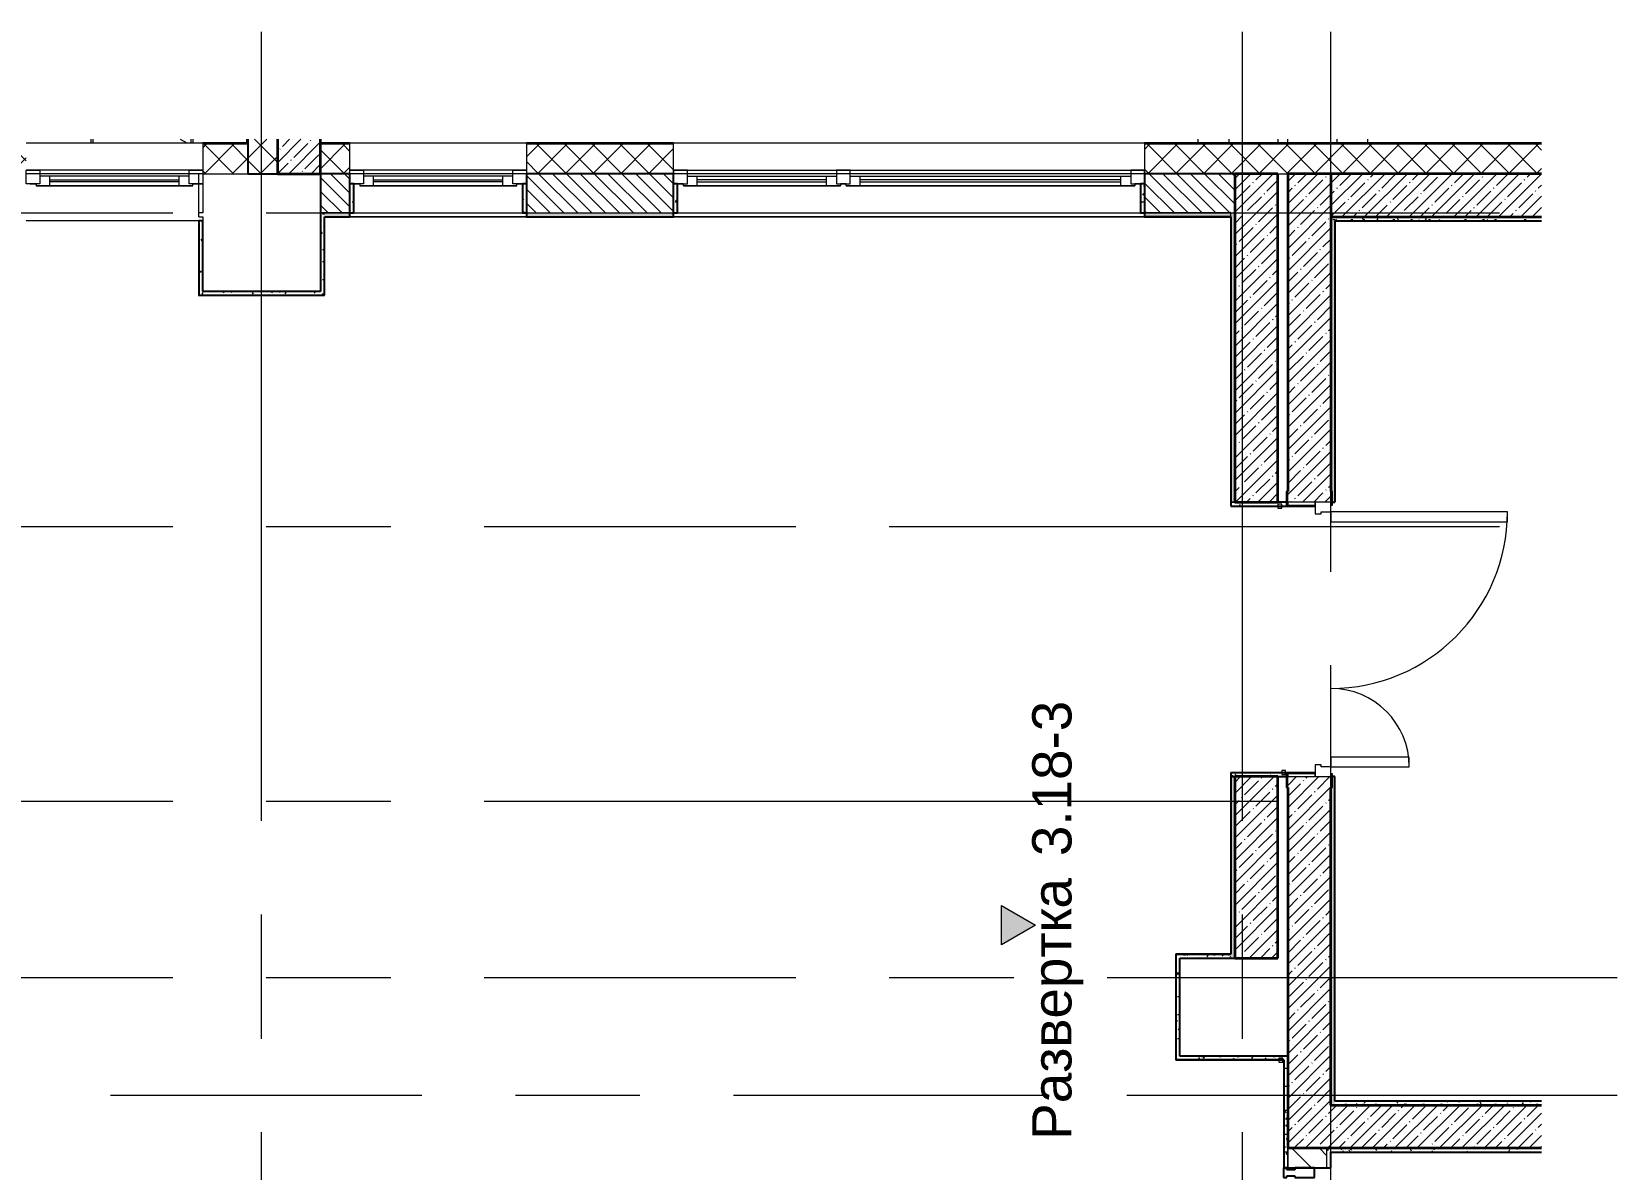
# Model space of a CAD drawing. Header units: millimetres. Extents: x 17333 to 113510, y -1987 to 15924.
# Drawn here: x 32138 to 40220, y 10123 to 15924 of the extents above; entities that cross this region are included whole.
import ezdxf

# ---------------------------------------------------------------- set-up
doc = ezdxf.new("R2010")
doc.units = ezdxf.units.MM
doc.linetypes.add('Осевая', pattern=[3175, 635, -476.25, 1587.5, -476.25])
for name, color, linetype, lineweight in [('A-DOOR', 7, 'Continuous', 9), ('A-DOOR-1', 7, 'Continuous', 13), ('A-DOOR-FRAM', 7, 'Continuous', 13), ('A-GLAZ', 7, 'Continuous', 9), ('A-GLAZ-1', 7, 'Continuous', 13), ('A-GLAZ-CWMG', 7, 'Continuous', 9), ('A-GLAZ-CWMG-1', 7, 'Continuous', 25), ('A-ROOF', 7, 'Continuous', 9), ('A-ROOF-PATT', 7, 'Continuous', 9), ('A-WALL', 7, 'Continuous', 9), ('G-ANNO-SYMB', 7, 'Continuous', 9), ('I-WALL', 7, 'Continuous', 9), ('Оси', 7, 'Continuous', 9), ('Оси-2', 7, 'Осевая', 9)]:
    doc.layers.add(name, color=color, linetype=linetype, lineweight=lineweight)
for name, color, linetype, lineweight, true_color in [('A-WALL-1', 7, 'Continuous', 25, 0x3c3c3c), ('A-WALL-2', 7, 'Continuous', 35, 0x3c3c3c), ('A-WALL-3', 7, 'Continuous', 13, 0x3c3c3c), ('A-WALL-FNSH-1', 7, 'Continuous', 13, 0x3c3c3c), ('A-WALL-FNSH-2', 7, 'Continuous', 9, 0x3c3c3c)]:
    doc.layers.add(name, color=color, linetype=linetype, lineweight=lineweight, true_color=true_color)
doc.styles.add('Arial_1', font='arial.ttf', dxfattribs={"height": 200})
pattern_1 = [(45, (0, 0), (-70.71068, 70.71068), []), (135, (0, 0), (-70.71068, -70.71068), [])]
pattern_2 = [(45, (0, 0), (-57.02463, 57.02463), []), (45, (57.025, 0), (-57.02463, 57.02463), [100.806, -20.161, 3.353, -16.808])]
pattern_3 = [(0, (0, 0), (121.92, 30.48), [10.058, -81.382, 10.058, -81.382, -487.68]), (0, (0, 0), (121.92, 30.48), [-182.88, 10.058, -172.822, 10.058, -81.382, -213.36]), (0, (0, 0), (121.92, 30.48), [-457.2, 10.058, -50.902, 10.058, -142.342]), (120, (45.72, 15.24), (-87.356454, 90.345817), [10.058, -81.382, 10.058, -81.382, -487.68]), (120, (45.72, 15.24), (-87.356454, 90.345817), [-182.88, 10.058, -172.822, 10.058, -81.382, -213.36]), (120, (45.72, 15.24), (-87.356454, 90.345817), [-457.2, 10.058, -50.902, 10.058, -142.342]), (240, (60.96, 76.2), (-34.563546, -120.825817), [10.058, -81.382, 10.058, -81.382, -487.68]), (240, (60.96, 76.2), (-34.563546, -120.825817), [-182.88, 10.058, -172.822, 10.058, -81.382, -213.36]), (240, (60.96, 76.2), (-34.563546, -120.825817), [-457.2, 10.058, -50.902, 10.058, -142.342])]

# ---------------------------------------------------------------- blocks, each defined once
blk = doc.blocks.new('110_Дверь_СКБ_2Ст - Д-2 1450x2100h_Лестничная клетка EIS60-31576737-План разверток пом_3_18_ Этаж 3')
at = {"layer": 'A-DOOR'}
for centre, radius, start, end in [((-637.5, 110), 900, 0, 90), ((662.5, 110), 400, 90, 180)]:
    blk.add_arc(centre, radius, start, end, dxfattribs=at)
at = {"layer": 'A-DOOR-1'}
for p, q in [((-637.5, 1010), (-637.5, 110)), ((-587.5, 1010), (-637.5, 1010)), ((-587.5, 110), (-587.5, 1010)), ((662.5, 510), (612.5, 510)), ((612.5, 510), (612.5, 110)), ((662.5, 110), (662.5, 510)), ((-637.5, 110), (-587.5, 110)), ((612.5, 110), (662.5, 110))]:
    blk.add_line(p, q, dxfattribs=at)
at = {"layer": 'A-DOOR-FRAM'}
for p, q in [((-672.5, 118), (-742.5, 118)), ((-742.5, 118), (-742.5, 110)), ((-742.5, 110), (-672.5, 110)), ((-637.5, 110), (-687.5, 110)), ((-687.5, 110), (-687.5, 30)), ((-672.5, 110), (-672.5, 118)), ((-637.5, 60), (-637.5, 110)), ((662.5, 110), (662.5, 60)), ((712.5, 110), (662.5, 110)), ((767.5, 118), (697.5, 118)), ((697.5, 118), (697.5, 110)), ((697.5, 110), (767.5, 110)), ((712.5, 30), (712.5, 110)), ((767.5, 110), (767.5, 118)), ((-687.5, 30), (-627.5, 30)), ((-672.5, 30), (-687.5, 30)), ((-687.5, 30), (-687.5, -110)), ((-672.5, -110), (-672.5, 30)), ((-627.5, 60), (-637.5, 60)), ((-627.5, 30), (-627.5, 60)), ((662.5, 60), (652.5, 60)), ((652.5, 60), (652.5, 30)), ((652.5, 30), (712.5, 30)), ((712.5, 30), (697.5, 30)), ((697.5, 30), (697.5, -110)), ((712.5, -110), (712.5, 30)), ((-672.5, -110), (-742.5, -110)), ((-742.5, -110), (-742.5, -118)), ((-742.5, -118), (-672.5, -118)), ((-687.5, -110), (-672.5, -110)), ((-672.5, -118), (-672.5, -110)), ((697.5, -110), (712.5, -110)), ((767.5, -110), (697.5, -110)), ((697.5, -110), (697.5, -118)), ((697.5, -118), (767.5, -118)), ((767.5, -118), (767.5, -110))]:
    blk.add_line(p, q, dxfattribs=at)
blk = doc.blocks.new('120_Окно_СКБ_1Ст - 120_Окно_СКБ_1Ст 900х2500_h_-20664874-План разверток пом_3_18_ Этаж 3')
at = {"layer": 'A-GLAZ'}
for p, q in [((450, -57), (-450, -57)), ((-430, -127), (-400, -127)), ((-330, -107), (330, -107)), ((330, -117), (-330, -117)), ((400, -127), (430, -127))]:
    blk.add_line(p, q, dxfattribs=at)
at = {"layer": 'A-GLAZ-1'}
for p, q in [((-450, -127), (-450, -57)), ((-450, -57), (-380, -57)), ((-380, -57), (-380, -127)), ((380, -127), (380, -57)), ((380, -57), (450, -57)), ((450, -57), (450, -127)), ((-380, -127), (-450, -127)), ((-380, -127), (-400, -127)), ((-400, -127), (-400, -137)), ((-400, -137), (400, -137)), ((400, -137), (-400, -137)), ((380, -87), (-380, -87)), ((-380, -87), (-380, -127)), ((-330, -137), (-330, -87)), ((330, -137), (330, -87)), ((380, -127), (380, -87)), ((450, -127), (380, -127)), ((400, -127), (380, -127)), ((400, -137), (400, -127))]:
    blk.add_line(p, q, dxfattribs=at)
blk = doc.blocks.new('120_Окно_СКБ_1Ст - 120_Окно_СКБ_1Ст_900х2500_h_-20705657-План разверток пом_3_18_ Этаж 3')
at = {"layer": 'A-GLAZ'}
for p, q in [((450, -57), (-450, -57)), ((-430, -127), (-400, -127)), ((-330, -107), (330, -107)), ((330, -117), (-330, -117)), ((400, -127), (450, -127))]:
    blk.add_line(p, q, dxfattribs=at)
at = {"layer": 'A-GLAZ-1'}
for p, q in [((-450, -127), (-450, -57)), ((-450, -57), (-380, -57)), ((-380, -57), (-380, -127)), ((380, -127), (380, -57)), ((380, -57), (450, -57)), ((450, -57), (450, -127)), ((-380, -127), (-450, -127)), ((-380, -127), (-400, -127)), ((-400, -127), (-400, -137)), ((-400, -137), (400, -137)), ((400, -137), (-400, -137)), ((380, -87), (-380, -87)), ((-380, -87), (-380, -127)), ((-330, -137), (-330, -87)), ((330, -137), (330, -87)), ((380, -127), (380, -87)), ((450, -127), (380, -127)), ((400, -127), (380, -127)), ((400, -137), (400, -127))]:
    blk.add_line(p, q, dxfattribs=at)
blk = doc.blocks.new('120_Окно_СКБ_2Ст - 120_Окно_СКБ_2Ст 2400х2500 _мал створка слева_-22817474-План разверток пом_3_18_ Этаж 3')
at = {"layer": 'A-GLAZ'}
for p, q in [((-1180, 127), (-1150, 127)), ((250, 117), (-1080, 117)), ((-1080, 107), (250, 107)), ((320, 127), (350, 127)), ((1080, 117), (420, 117)), ((420, 107), (1080, 107)), ((1150, 127), (1180, 127)), ((1200, 57), (-1200, 57))]:
    blk.add_line(p, q, dxfattribs=at)
at = {"layer": 'A-GLAZ-1'}
for p, q in [((-1130, 127), (-1200, 127)), ((-1200, 127), (-1200, 57)), ((-1150, 127), (-1150, 137)), ((-1150, 137), (320, 137)), ((320, 137), (-1150, 137)), ((-1130, 127), (-1150, 127)), ((-1130, 57), (-1130, 127)), ((-1130, 87), (-1130, 127)), ((300, 87), (-1130, 87)), ((-1080, 137), (-1080, 87)), ((250, 137), (250, 87)), ((370, 127), (300, 127)), ((300, 127), (300, 57)), ((300, 127), (300, 87)), ((320, 127), (300, 127)), ((320, 137), (320, 127)), ((350, 127), (350, 137)), ((350, 137), (1150, 137)), ((1150, 137), (350, 137)), ((370, 127), (350, 127)), ((370, 57), (370, 127)), ((370, 87), (370, 127)), ((1130, 87), (370, 87)), ((420, 137), (420, 87)), ((1080, 137), (1080, 87)), ((1200, 127), (1130, 127)), ((1130, 127), (1130, 57)), ((1130, 127), (1130, 87)), ((1150, 127), (1130, 127)), ((1150, 137), (1150, 127)), ((1200, 57), (1200, 127)), ((-1200, 57), (-1130, 57)), ((300, 57), (370, 57)), ((1130, 57), (1200, 57))]:
    blk.add_line(p, q, dxfattribs=at)
blk = doc.blocks.new('Прямоугольный импост - Импост структурный с накладкой - 160мм Темный-32469899-План разверток пом_3_18_ Этаж 3')
at = {"layer": 'A-GLAZ-CWMG-1'}
for p, q in [((0, 17), (-50, 17)), ((-50, 17), (-50, 0)), ((-50, 0), (-40, 0)), ((-40, 0), (-40, -40)), ((-10, -40), (-10, 0)), ((-10, 0), (0, 0)), ((0, 0), (0, 17)), ((-40, -40), (-50, -40)), ((-50, -40), (-50, -140)), ((0, -40), (-10, -40)), ((0, -140), (0, -40)), ((-50, -140), (0, -140))]:
    blk.add_line(p, q, dxfattribs=at)
blk = doc.blocks.new('Фасад - Марка фасада_Указатель-25386507-План разверток пом_3_18_ Этаж 3')
at = {"layer": 'G-ANNO-SYMB'}
blk.add_hatch(color=256, dxfattribs=at).paths.add_polyline_path([(-1, 0), (0, 1.732), (1, 0), (0, 0)])
for p, q in [((0, 1.732), (-1, 0)), ((1, 0), (0, 1.732)), ((-1, 0), (0, 0)), ((0, 0), (1, 0))]:
    blk.add_line(p, q, dxfattribs=at)

msp = doc.modelspace()

# ---------------------------------------------------------------- hatches: boundary and pattern name
at = {"layer": 'A-ROOF-PATT'}
h = msp.add_hatch(dxfattribs=at)
h.set_pattern_fill('FP_8', color=256, style=0, pattern_type=2)
h.set_pattern_definition([(180, (316.16, 38.84), (-6e-14, -509.787), []), (180, (316.16, 48.84), (-6e-14, -509.787), []), (270, (311.16, 43.84), (510, 3e-14), []), (270, (321.16, 43.84), (510, 3e-14), [])])
h.paths.add_polyline_path([(32928.2, 15358), (32894.7, 15375.4), (20188.1, 15375.4), (20188.1, 15358), (32466.7, 15358)])
h = msp.add_hatch(dxfattribs=at)
h.set_pattern_fill('FP_7', color=256, style=0, pattern_type=2)
h.set_pattern_definition([(270, (833.5, -475), (509.943, 3e-14), []), (270, (823.5, -475), (509.943, 3e-14), []), (0, (828.5, -480), (0, 510), []), (0, (828.5, -470), (0, 510), [])])
h.paths.add_polyline_path([(33233, 15358), (33233, 15375.4), (32894.7, 15375.4), (32928.2, 15358), (33080.6, 15358)])
at = {"layer": 'A-WALL'}
h = msp.add_hatch(dxfattribs=at)
h.set_pattern_fill('FP_3', color=256, style=0, pattern_type=2)
h.set_pattern_definition(pattern_1)
h.paths.add_polyline_path([(39833.8, 15200), (39833.8, 15350), (37810, 15350), (37810, 15200), (38605.9, 15200)])
h.paths.add_polyline_path([(35410, 15200), (35410, 15350), (34660, 15350), (34660, 15200), (34922.4, 15200)])
h.paths.add_polyline_path([(33610, 15200), (33760, 15200), (33760, 15350), (33610, 15350)])
h.paths.add_polyline_path([(33080.6, 15200), (33240, 15200), (33240, 15350), (33010, 15350), (33010, 15200)])
h.paths.add_polyline_path([(32110, 15200), (32110, 15350), (20188.1, 15350), (20188.1, 15200), (30010.9, 15200)])
h = msp.add_hatch(dxfattribs=at)
h.set_pattern_fill('FP_6', color=256, style=0, pattern_type=2)
h.set_pattern_definition([(135, (0, 0), (-35.35534, -35.35534), [])])
h.paths.add_polyline_path([(38270, 15000), (38270, 15200), (37810, 15200), (37810, 15000), (38250, 15000)])
h.paths.add_polyline_path([(33610, 15000), (33760, 15000), (33760, 15200), (33610, 15200)])
h.paths.add_polyline_path([(34660, 15000), (35410, 15000), (35410, 15200), (34660, 15200)])
at = {"layer": 'I-WALL'}
h = msp.add_hatch(dxfattribs=at)
h.set_pattern_fill('FP_3', color=256, style=0, pattern_type=2)
h.set_pattern_definition(pattern_1)
h.paths.add_polyline_path([(33387.5, 15200), (33390, 15200), (33390, 15375.4), (33240, 15375.4), (33240, 15200)])
h = msp.add_hatch(dxfattribs=at)
h.set_pattern_fill('FP_2', color=256, style=0, pattern_type=2)
h.set_pattern_definition(pattern_2)
h.paths.add_polyline_path([(33390, 15200), (33610, 15200), (33609.7, 15375.4), (33390, 15375.4), (33390, 15350)])
h = msp.add_hatch(dxfattribs=at)
h.set_pattern_fill('FP_2', color=256, style=0, pattern_type=2)
h.set_pattern_definition(pattern_2)
h.paths.add_polyline_path([(38270, 11200), (38490, 11200), (38490, 12125), (38270, 12125), (38270, 11522.8)])
h.paths.add_polyline_path([(38270, 13525), (38490, 13525), (38490, 15200), (38270, 15200), (38270, 14412.2)])
h = msp.add_hatch(dxfattribs=at)
h.set_pattern_fill('FP_2', color=256, style=0, pattern_type=2)
h.set_pattern_definition(pattern_2)
h.paths.add_polyline_path([(38740, 10230), (38760, 10230), (38760, 12125), (38540, 12125), (38540, 10230), (38605.9, 10230)])
h.paths.add_polyline_path([(38710, 13525), (38760, 13525), (38760, 15200), (38540, 15200), (38540, 13525), (38680, 13525)])
h = msp.add_hatch(dxfattribs=at)
h.set_pattern_fill('FP_2', color=256, style=0, pattern_type=2)
h.set_pattern_definition(pattern_2)
h.paths.add_polyline_path([(39833.8, 14980), (39833.8, 15200), (38760, 15200), (38760, 14980)])
h = msp.add_hatch(dxfattribs=at)
h.set_pattern_fill('FP_9', color=256, style=0, pattern_type=2)
h.set_pattern_definition(pattern_3)
h.paths.add_polyline_path([(33780, 15000), (33780, 15148), (33760, 15148), (33760, 15000)])
h = msp.add_hatch(dxfattribs=at)
h.set_pattern_fill('FP_9', color=256, style=0, pattern_type=2)
h.set_pattern_definition(pattern_3)
h.paths.add_polyline_path([(34660, 15000), (34660, 15148), (34640, 15148), (34640, 15000)])
h = msp.add_hatch(dxfattribs=at)
h.set_pattern_fill('FP_9', color=256, style=0, pattern_type=2)
h.set_pattern_definition(pattern_3)
h.paths.add_polyline_path([(35430, 15000), (35430, 15148), (35410, 15148), (35410, 15000)])
h = msp.add_hatch(dxfattribs=at)
h.set_pattern_fill('FP_9', color=256, style=0, pattern_type=2)
h.set_pattern_definition(pattern_3)
h.paths.add_polyline_path([(37810, 15000), (37810, 15148), (37790, 15148), (37790, 15000)])
h = msp.add_hatch(dxfattribs=at)
h.set_pattern_fill('FP_9', color=256, style=0, pattern_type=2)
h.set_pattern_definition(pattern_3)
h.paths.add_polyline_path([(33010, 14580), (33010, 14960), (32990, 14960), (32990, 14580)])
h = msp.add_hatch(dxfattribs=at)
h.set_pattern_fill('FP_9', color=256, style=0, pattern_type=2)
h.set_pattern_definition(pattern_3)
h.paths.add_polyline_path([(33630, 14600), (33630, 15000), (33610, 15000), (33610, 14600)])
h = msp.add_hatch(dxfattribs=at)
h.set_pattern_fill('FP_9', color=256, style=0, pattern_type=2)
h.set_pattern_definition(pattern_3)
h.paths.add_polyline_path([(38250, 14980), (38270, 14980), (38270, 15000), (37810, 15000), (37810, 14980), (38249, 14980)])
h.paths.add_polyline_path([(34660, 14980), (35410, 14980), (35410, 15000), (34660, 15000)])
h.paths.add_polyline_path([(33760, 14980), (33760, 15000), (33630, 15000), (33630, 14980), (33694.5, 14980)])
h = msp.add_hatch(dxfattribs=at)
h.set_pattern_fill('FP_9', color=256, style=0, pattern_type=2)
h.set_pattern_definition(pattern_3)
h.paths.add_polyline_path([(38250, 11200), (38270, 11200), (38270, 12125), (38250, 12125), (38250, 11220)])
h.paths.add_polyline_path([(38270, 13525), (38270, 14980), (38250, 14980), (38250, 13525)])
h = msp.add_hatch(dxfattribs=at)
h.set_pattern_fill('FP_9', color=256, style=0, pattern_type=2)
h.set_pattern_definition(pattern_3)
h.paths.add_polyline_path([(39833.8, 14960), (39833.8, 14980), (38760, 14980), (38760, 14960), (38780, 14960)])
h = msp.add_hatch(dxfattribs=at)
h.set_pattern_fill('FP_9', color=256, style=0, pattern_type=2)
h.set_pattern_definition(pattern_3)
h.paths.add_polyline_path([(38760, 10450), (38780, 10450), (38780, 12125), (38768, 12125), (38768, 12070), (38760, 12070), (38760, 11522.8)])
h.paths.add_polyline_path([(38768, 13525), (38780, 13525), (38780, 14960), (38760, 14960), (38760.8, 13580), (38768, 13580), (38768, 13533)])
h = msp.add_hatch(dxfattribs=at)
h.set_pattern_fill('FP_9', color=256, style=0, pattern_type=2)
h.set_pattern_definition(pattern_3)
h.paths.add_polyline_path([(33010, 14580), (33630, 14580), (33630, 14600), (33010, 14600)])
h = msp.add_hatch(dxfattribs=at)
h.set_pattern_fill('FP_9', color=256, style=0, pattern_type=2)
h.set_pattern_definition(pattern_3)
h.paths.add_polyline_path([(38680, 13505), (38680, 13510), (38532, 13510), (38532, 13525), (38250, 13525), (38250, 13505), (38605.9, 13505)])
h = msp.add_hatch(dxfattribs=at)
h.set_pattern_fill('FP_9', color=256, style=0, pattern_type=2)
h.set_pattern_definition(pattern_3)
h.paths.add_polyline_path([(38532, 12125), (38532, 12140), (38680, 12140), (38680, 12145), (38250, 12145), (38250, 12125)])
h = msp.add_hatch(dxfattribs=at)
h.set_pattern_fill('FP_9', color=256, style=0, pattern_type=2)
h.set_pattern_definition(pattern_3)
h.paths.add_polyline_path([(37990, 11200), (38250, 11200), (38249, 11220), (37970, 11220), (37970, 11200)])
h = msp.add_hatch(dxfattribs=at)
h.set_pattern_fill('FP_9', color=256, style=0, pattern_type=2)
h.set_pattern_definition(pattern_3)
h.paths.add_polyline_path([(37990, 10680), (37990, 11200), (37970, 11200), (37970, 10680)])
h = msp.add_hatch(dxfattribs=at)
h.set_pattern_fill('FP_9', color=256, style=0, pattern_type=2)
h.set_pattern_definition(pattern_3)
h.paths.add_polyline_path([(38520, 10680), (38540, 10680), (38540, 10700), (37990, 10700), (37990, 10680), (38519, 10680)])
h = msp.add_hatch(dxfattribs=at)
h.set_pattern_fill('FP_9', color=256, style=0, pattern_type=2)
h.set_pattern_definition(pattern_3)
h.paths.add_polyline_path([(38520, 7900), (38540, 7900), (38540, 8000), (38520, 8000), (38520, 7920)])
h.paths.add_polyline_path([(38540, 10130), (38540, 10680), (38520, 10680), (38520, 10130)])
h = msp.add_hatch(dxfattribs=at)
h.set_pattern_fill('FP_2', color=256, style=0, pattern_type=2)
h.set_pattern_definition(pattern_2)
h.paths.add_polyline_path([(39833.8, 10230), (39833.8, 10450), (38760, 10450), (38760, 10230)])
h = msp.add_hatch(dxfattribs=at)
h.set_pattern_fill('FP_9', color=256, style=0, pattern_type=2)
h.set_pattern_definition(pattern_3)
h.paths.add_polyline_path([(39833.8, 10450), (39833.8, 10470), (38780, 10470), (38780, 10450)])
h = msp.add_hatch(dxfattribs=at)
h.set_pattern_fill('FP_1', color=256, style=0, pattern_type=2)
h.set_pattern_definition([(135, (0, 0), (-70.71068, -70.71068), [])])
h.paths.add_polyline_path([(38540, 7900), (38740, 7900), (38740, 8000), (38540, 8000)])
h.paths.add_polyline_path([(38540, 10130), (38740, 10130), (38740, 10230), (38540, 10230)])
h = msp.add_hatch(dxfattribs=at)
h.set_pattern_fill('FP_9', color=256, style=0, pattern_type=2)
h.set_pattern_definition(pattern_3)
h.paths.add_polyline_path([(38760, 7900), (38760, 7980), (38740, 7980), (38740, 7900)])
h.paths.add_polyline_path([(38760, 10130), (38760, 10230), (38740, 10230), (38740, 10130)])
h = msp.add_hatch(dxfattribs=at)
h.set_pattern_fill('FP_9', color=256, style=0, pattern_type=2)
h.set_pattern_definition(pattern_3)
h.paths.add_polyline_path([(39833.8, 10210), (39833.8, 10230), (38760, 10230), (38760, 10210)])

# ---------------------------------------------------------------- linework, layer by layer
at = {"layer": 'A-ROOF'}
msp.add_line((32894.7, 15375.4), (32928.2, 15358), dxfattribs=at)
at = {"layer": 'A-WALL'}
for p, q in [((32110, 15358), (33010, 15358)), ((33233, 15358), (33233, 15353)), ((33760, 15358), (34660, 15358)), ((35410, 15358), (37810, 15358)), ((33233, 15350), (33010, 15350)), ((33240, 15350), (33235, 15350)), ((33760, 15350), (33610, 15350)), ((35410, 15350), (34660, 15350)), ((39833.8, 15350), (37810, 15350)), ((33010, 15200), (32110, 15200)), ((34660, 15200), (33760, 15200)), ((37810, 15200), (35410, 15200)), ((33760, 15000), (33610, 15000)), ((34660, 15000), (35410, 15000)), ((38249, 15000), (37810, 15000)), ((38250, 15000), (38270, 15000)), ((38250, 13525), (38270, 13525)), ((38270, 13525), (38250, 13525)), ((38540, 10230), (38540, 10130)), ((38540, 10130), (38540, 10230)), ((38740, 10130), (38740, 10230))]:
    msp.add_line(p, q, dxfattribs=at)
at = {"layer": 'A-WALL-1'}
for p, q in [((33240, 15375.4), (33240, 15200)), ((33240, 15200), (33390, 15200)), ((33760, 15200), (33610, 15200)), ((33610, 15200), (33610, 14600)), ((33760, 14980), (33760, 15200)), ((34660, 15200), (34660, 14980)), ((35410, 15200), (34660, 15200)), ((35410, 14980), (35410, 15200)), ((37810, 15200), (37810, 14980)), ((38270, 15200), (37810, 15200)), ((38270, 15200), (38270, 15200)), ((33780, 15148), (33760, 15148)), ((33780, 15000), (33780, 15148)), ((34640, 15148), (34640, 15000)), ((34660, 15148), (34640, 15148)), ((35430, 15148), (35410, 15148)), ((35430, 15000), (35430, 15148)), ((37810, 15148), (37790, 15148)), ((37790, 15148), (37790, 15000)), ((33010, 14960), (32990, 14960)), ((32990, 14960), (32990, 14580)), ((33010, 14600), (33010, 14960)), ((33630, 14580), (33630, 14980)), ((33630, 14980), (33760, 14980)), ((33760, 15000), (33780, 15000)), ((34640, 15000), (34660, 15000)), ((34660, 14980), (35410, 14980)), ((35410, 15000), (35430, 15000)), ((37790, 15000), (37810, 15000)), ((38250, 14980), (37810, 14980)), ((38250, 15000), (38249, 15000)), ((38250, 14980), (38250, 13525)), ((38780, 14960), (39833.8, 14960)), ((38780, 14960), (38780, 13525)), ((32990, 14580), (33630, 14580)), ((33610, 14600), (33010, 14600)), ((38250, 13525), (38250, 13505)), ((38250, 13505), (38680, 13505)), ((38532, 13525), (38270, 13525)), ((38768, 13525), (38780, 13525)), ((38250, 12145), (38250, 11220)), ((38680, 12145), (38250, 12145)), ((38250, 12125), (38532, 12125)), ((38780, 12125), (38768, 12125)), ((38780, 10470), (38780, 12125)), ((37970, 11220), (37970, 10680)), ((37970, 11220), (38250, 11220)), ((37990, 11200), (38270, 11200)), ((37990, 10700), (37990, 11200)), ((38520, 10680), (37970, 10680)), ((38540, 10700), (37990, 10700)), ((38520, 10680), (38520, 10130)), ((39833.8, 10470), (38780, 10470)), ((39833.8, 10230), (38760, 10230)), ((38760, 10130), (38760, 10210)), ((38760, 10210), (39833.8, 10210)), ((38520, 10130), (38760, 10130))]:
    msp.add_line(p, q, dxfattribs=at)
at = {"layer": 'A-WALL-2'}
for p, q in [((33390, 15375.4), (33390, 15200)), ((33610, 15200), (33610, 15375.4)), ((33390, 15200), (33610, 15200)), ((38270, 15200), (38270, 14980)), ((38490, 15200), (38270, 15200)), ((38490, 13525), (38490, 15200)), ((38540, 15200), (38540, 13580)), ((38760, 15200), (38540, 15200)), ((39833.8, 15200), (38760, 15200)), ((38760, 15200), (38760, 13580)), ((38270, 14980), (38270, 13525)), ((38760, 14980), (39833.8, 14980)), ((38270, 13525), (38490, 13525)), ((38490, 12125), (38270, 12125)), ((38270, 12125), (38270, 11200)), ((38490, 11200), (38490, 12125)), ((38540, 12070), (38540, 10230)), ((38760, 10450), (38760, 12070)), ((38270, 11200), (38490, 11200)), ((38760, 10450), (39833.8, 10450)), ((39833.8, 10230), (38540, 10230))]:
    msp.add_line(p, q, dxfattribs=at)
at = {"layer": 'A-WALL-3'}
for p, q in [((33010, 15350), (33010, 15200)), ((33235, 15350), (33233, 15350)), ((33760, 15200), (33760, 15350)), ((34660, 15350), (34660, 15200)), ((35410, 15200), (35410, 15350)), ((37810, 15350), (37810, 15200)), ((33010, 15200), (33240, 15200)), ((33610, 15200), (33760, 15200)), ((34660, 15200), (35410, 15200)), ((37810, 15200), (39833.8, 15200))]:
    msp.add_line(p, q, dxfattribs=at)
at = {"layer": 'A-WALL-FNSH-1'}
for p, q in [((33235, 15350), (33235, 15375.4)), ((33010, 15353), (33010, 15350)), ((33233, 15353), (33010, 15353)), ((33233, 15353), (33233, 15350)), ((33760, 15353), (33610, 15353)), ((33760, 15350), (33760, 15353)), ((34660, 15353), (34660, 15350)), ((35410, 15353), (34660, 15353)), ((35410, 15350), (35410, 15353)), ((37810, 15353), (37810, 15350)), ((39833.8, 15353), (37810, 15353)), ((32989, 15148), (32989, 15000)), ((32990, 15148), (32989, 15148)), ((32990, 15000), (32990, 15148)), ((33781, 15148), (33780, 15148)), ((33781, 15000), (33781, 15148)), ((34639, 15148), (34639, 15000)), ((34640, 15148), (34639, 15148)), ((35431, 15148), (35430, 15148)), ((35431, 15000), (35431, 15148)), ((37790, 15148), (37789, 15148)), ((37789, 15148), (37789, 15000)), ((32989, 15000), (32990, 15000)), ((32990, 14960), (32989, 14960)), ((32989, 14960), (32989, 14579)), ((33631, 14979), (33760, 14979)), ((33631, 14579), (33631, 14979)), ((33760, 14979), (33760, 14980)), ((33780, 15000), (33781, 15000)), ((34639, 15000), (34640, 15000)), ((34660, 14980), (34660, 14979)), ((34660, 14979), (35410, 14979)), ((35410, 14979), (35410, 14980)), ((35430, 15000), (35431, 15000)), ((37789, 15000), (37790, 15000)), ((37810, 14980), (37810, 14979)), ((37810, 14979), (38249, 14979)), ((38249, 15000), (38249, 14980)), ((38249, 14979), (38249, 13525)), ((38250, 14980), (38250, 15000)), ((38781, 14959), (39833.8, 14959)), ((38781, 13525), (38781, 14959)), ((32989, 14579), (33631, 14579)), ((38249, 13525), (38250, 13525)), ((38250, 13505), (38250, 13504)), ((38250, 13504), (38680, 13504)), ((38509.5, 13514), (38489.5, 13514)), ((38489.5, 13514), (38489.5, 13494)), ((38509.5, 13494), (38509.5, 13514)), ((38780, 13525), (38781, 13525)), ((38489.5, 13494), (38509.5, 13494)), ((38250, 12125), (38249, 12125)), ((38249, 12125), (38249, 11220)), ((38680, 12146), (38250, 12146)), ((38250, 12146), (38250, 12145)), ((38529.5, 12156), (38509.5, 12156)), ((38509.5, 12156), (38509.5, 12136)), ((38509.5, 12136), (38529.5, 12136)), ((38529.5, 12136), (38529.5, 12156)), ((38781, 12125), (38780, 12125)), ((38781, 10471), (38781, 12125)), ((37969, 11221), (37969, 10679)), ((38250, 11221), (37969, 11221)), ((37969, 10679), (38519, 10679)), ((38494.5, 10689), (38494.5, 10669)), ((38514.5, 10689), (38494.5, 10689)), ((38494.5, 10669), (38514.5, 10669)), ((38514.5, 10669), (38514.5, 10689)), ((38519, 10679), (38519, 10130)), ((39833.8, 10471), (38781, 10471)), ((38761, 10209), (39833.8, 10209)), ((38761, 10130), (38761, 10209)), ((38519, 10130), (38520, 10130)), ((38760, 10130), (38761, 10130))]:
    msp.add_line(p, q, dxfattribs=at)
at = {"layer": 'A-WALL-FNSH-2'}
for p, q in [((33233, 15358), (33010, 15358)), ((33010, 15358), (33010, 15353)), ((33233, 15375.4), (33233, 15358)), ((33760, 15358), (33610, 15358)), ((33760, 15353), (33760, 15358)), ((35410, 15358), (34660, 15358)), ((34660, 15358), (34660, 15353)), ((35410, 15353), (35410, 15358)), ((39833.8, 15358), (37810, 15358)), ((37810, 15358), (37810, 15353))]:
    msp.add_line(p, q, dxfattribs=at)
at = {"layer": 'I-WALL'}
for p, q in [((38083, 15358), (38083, 15375.4)), ((38240, 15375.4), (38240, 15358)), ((38490, 15375.4), (38490, 15358)), ((38540, 15358), (38540, 15375.4)), ((38790, 15375.4), (38790, 15358)), ((38947, 15375.4), (38947, 15358)), ((32990, 15148), (32990, 15200)), ((32990, 15148), (33010, 15148)), ((33010, 15148), (33010, 15000)), ((32989, 14959), (32110, 14959)), ((32990, 14980), (32990, 15000)), ((33010, 15000), (32990, 15000)), ((32990, 14980), (33010, 14980)), ((33010, 14980), (33010, 14960)), ((34660, 14980), (33760, 14980)), ((34660, 14979), (33760, 14979)), ((33780, 15000), (34640, 15000)), ((37810, 14980), (35410, 14980)), ((37810, 14979), (35410, 14979)), ((35430, 15000), (37790, 15000))]:
    msp.add_line(p, q, dxfattribs=at)
at = {"layer": 'Оси'}
for p, q in [((33310, 13424.3), (33310, 15924.3)), ((38310, 13424.3), (38310, 15924.3)), ((38760, 13424.3), (38760, 15924.3)), ((37120, 15000), (39620, 15000)), ((37120, 13400), (39620, 13400)), ((35990, 12000), (38490, 12000)), ((37720, 11100), (40220, 11100)), ((37720, 10500), (40220, 10500))]:
    msp.add_line(p, q, dxfattribs=at)
at = {"layer": 'Оси-2'}
for p, q in [((20633.5, 15000), (37120, 15000)), ((33310, 7612.8), (33310, 13424.3)), ((38310, 7612.8), (38310, 13424.3)), ((38760, 8882.8), (38760, 13424.3)), ((20633.5, 13400), (37120, 13400)), ((20633.5, 12000), (35990, 12000)), ((20633.5, 11100), (37720, 11100)), ((21903.5, 10500), (37720, 10500))]:
    msp.add_line(p, q, dxfattribs=at)

# ---------------------------------------------------------------- block references
at = {"layer": 'A-DOOR', "rotation": 269.9999999999999}
msp.add_blockref('110_Дверь_СКБ_2Ст - Д-2 1450x2100h_Лестничная клетка EIS60-31576737-План разверток пом_3_18_ Этаж 3', (38650, 12837.5), dxfattribs=at)
at = {"layer": 'A-GLAZ'}
for name, p in [('120_Окно_СКБ_1Ст - 120_Окно_СКБ_1Ст_900х2500_h_-20705657-План разверток пом_3_18_ Этаж 3', (32560, 15275)), ('120_Окно_СКБ_1Ст - 120_Окно_СКБ_1Ст 900х2500_h_-20664874-План разверток пом_3_18_ Этаж 3', (34210, 15275))]:
    msp.add_blockref(name, p, dxfattribs=at)
at = {"layer": 'A-GLAZ', "rotation": 180}
msp.add_blockref('120_Окно_СКБ_2Ст - 120_Окно_СКБ_2Ст 2400х2500 _мал створка слева_-22817474-План разверток пом_3_18_ Этаж 3', (36610, 15275), dxfattribs=at)
at = {"layer": 'A-GLAZ-CWMG', "rotation": 89.99999999999993}
msp.add_blockref('Прямоугольный импост - Импост структурный с накладкой - 160мм Темный-32469899-План разверток пом_3_18_ Этаж 3', (38536, 10130), dxfattribs=at)
at = {"layer": 'G-ANNO-SYMB', "extrusion": (0, 0, -1), "xscale": 99.99999999999993, "yscale": 99.99999999999993, "zscale": 99.99999999999993, "rotation": 90.00000000000017}
msp.add_blockref('Фасад - Марка фасада_Указатель-25386507-План разверток пом_3_18_ Этаж 3', (-37082, 11367.7), dxfattribs=at)

# ---------------------------------------------------------------- texts
at = {"layer": 'G-ANNO-SYMB', "char_height": 200, "attachment_point": 1, "rotation": 90, "style": 'Arial_1'}
for s, insert, width in [(' 3.18-3', (37237.8, 11642.2), 1074.261), ('Развертка', (37237.8, 10273), 1659.493)]:
    msp.add_mtext(s, dxfattribs=dict(at, insert=insert, width=width))

doc.saveas('drawing.dxf')
